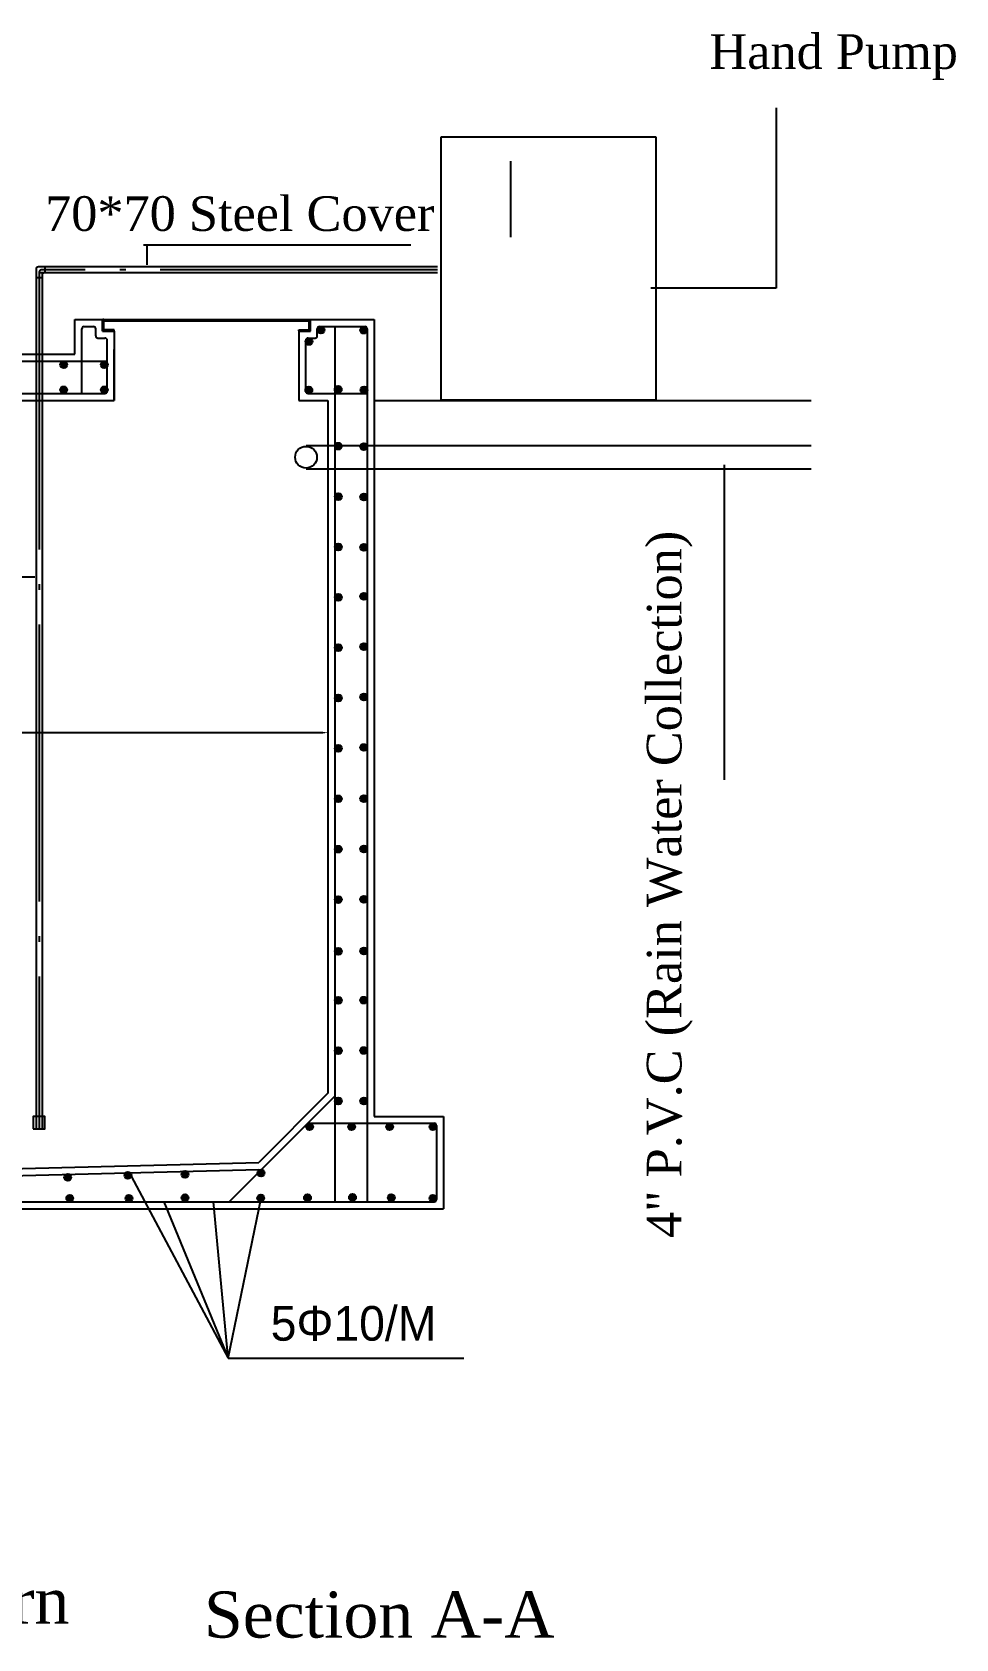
# Model space of a CAD drawing. Extents: x 17096 to 23129, y 9115 to 11168.
# Drawn here: x 20160 to 20560, y 9464 to 10159 of the extents above; entities that cross this region are included whole.
import ezdxf

# ---------------------------------------------------------------- set-up
doc = ezdxf.new("R2010")
doc.units = 0
doc.header["$LTSCALE"] = 5
doc.linetypes.add('ACAD_ISO04W100', pattern=[30.5, 24, -3, 0.5, -3])
doc.layers.get('0').update_dxf_attribs({"linetype": 'CONTINUOUS'})
doc.layers.get('DEFPOINTS').update_dxf_attribs({"linetype": 'CONTINUOUS'})
doc.styles.get("Standard").update_dxf_attribs({"font": 'times.ttf', "height": 15})
doc.styles.add('STYLE1', font='greekc.shx', dxfattribs={"height": 15})
doc.dimstyles.get("Standard").update_dxf_attribs({"dimtxt": 0.18, "dimasz": 0.18, "dimexe": 0.18, "dimexo": 0.0625, "dimgap": 0.09, "dimtad": 0, "dimtih": 1, "dimtoh": 1, "dimdec": 4, "dimzin": 0, "dimdsep": 46, "dimtxsty": 'Standard', "dimcen": 0.09, "dimadec": 0, "dimazin": 0, "dimtfac": 1, "dimtdec": 4, "dimtofl": 0, "dimtmove": 0, "dimatfit": 3, "dimfxl": 1, "dimtolj": 1, "dimtzin": 0, "dimarcsym": 0})
picture_1 = doc.add_image_def('image1.jpg', size_in_pixel=(167, 205))

# ---------------------------------------------------------------- blocks, each defined once
blk = doc.blocks.new('*D0')
at = {"color": 0, "linetype": 'ByBlock', "ltscale": 0.3, "transparency": 16777216}
for p, q in [((19828, 9861.17), (19828, 9854.89)), ((20288, 9861.17), (20288, 9854.89)), ((19830.5, 9856.14), (20285.5, 9856.14))]:
    blk.add_line(p, q, dxfattribs=at)
for points in [[(19830.5, 9856.56), (19830.5, 9855.72), (19828, 9856.14)], [(20285.5, 9856.56), (20285.5, 9855.72), (20288, 9856.14)]]:
    blk.add_solid(points, dxfattribs=at)
at = {"layer": 'DEFPOINTS', "color": 0, "linetype": 'ByBlock', "ltscale": 0.3, "transparency": 16777216}
for p in [(19828, 9861.79), (20288, 9861.79), (20288, 9856.14)]:
    blk.add_point(p, dxfattribs=at)
at = {"color": 0, "linetype": 'ByBlock', "ltscale": 0.3, "transparency": 16777216, "insert": (20058, 9864.4), "char_height": 15, "attachment_point": 5}
blk.add_mtext('\\A1;460', dxfattribs=at)

msp = doc.modelspace()

# ---------------------------------------------------------------- hatches: boundary and pattern name
at = {"linetype": 'Continuous', "ltscale": 0.3}
h = msp.add_hatch(color=256, dxfattribs=at)
edge = h.paths.add_edge_path()
edge.add_arc((20279.78723, 10025.51401), 1.5, 0, 360)
h = msp.add_hatch(color=256, dxfattribs=at)
edge = h.paths.add_edge_path()
edge.add_arc((20284.98984, 10030.51702), 1.5, 0, 360)
h = msp.add_hatch(color=256, dxfattribs=at)
edge = h.paths.add_edge_path()
edge.add_arc((20303.48796, 10030.4208), 1.5, 0, 360)
h = msp.add_hatch(color=256, dxfattribs=at)
edge = h.paths.add_edge_path()
edge.add_arc((20173.5713, 10015.5), 1.5, 0, 360)
h = msp.add_hatch(color=256, dxfattribs=at)
edge = h.paths.add_edge_path()
edge.add_arc((20191.14152, 10015.5), 1.5, 0, 360)
h = msp.add_hatch(color=256, dxfattribs=at)
edge = h.paths.add_edge_path()
edge.add_arc((20173.5713, 10004.58196), 1.5, 0, 360)
h = msp.add_hatch(color=256, dxfattribs=at)
edge = h.paths.add_edge_path()
edge.add_arc((20191.14152, 10004.58196), 1.5, 0, 360)
h = msp.add_hatch(color=256, dxfattribs=at)
edge = h.paths.add_edge_path()
edge.add_arc((20279.71821, 10004.47691), 1.5, 0, 360)
h = msp.add_hatch(color=256, dxfattribs=at)
edge = h.paths.add_edge_path()
edge.add_arc((20292.43861, 10004.77509), 1.5, 0, 360)
h = msp.add_hatch(color=256, dxfattribs=at)
edge = h.paths.add_edge_path()
edge.add_arc((20303.62341, 10004.47691), 1.5, 0, 360)
h = msp.add_hatch(color=256, dxfattribs=at)
edge = h.paths.add_edge_path()
edge.add_arc((20292.49688, 9980.1875), 1.5, 0, 360)
h = msp.add_hatch(color=256, dxfattribs=at)
edge = h.paths.add_edge_path()
edge.add_arc((20303.49688, 9980.03043), 1.5, 0, 360)
h = msp.add_hatch(color=256, dxfattribs=at)
edge = h.paths.add_edge_path()
edge.add_arc((20292.49688, 9958.375), 1.5, 0, 360)
h = msp.add_hatch(color=256, dxfattribs=at)
edge = h.paths.add_edge_path()
edge.add_arc((20303.49688, 9958.21793), 1.5, 0, 360)
h = msp.add_hatch(color=256, dxfattribs=at)
edge = h.paths.add_edge_path()
edge.add_arc((20292.49688, 9936.5625), 1.5, 0, 360)
h = msp.add_hatch(color=256, dxfattribs=at)
edge = h.paths.add_edge_path()
edge.add_arc((20303.49688, 9936.40543), 1.5, 0, 360)
h = msp.add_hatch(color=256, dxfattribs=at)
edge = h.paths.add_edge_path()
edge.add_arc((20292.49688, 9914.75), 1.5, 0, 360)
h = msp.add_hatch(color=256, dxfattribs=at)
edge = h.paths.add_edge_path()
edge.add_arc((20303.49688, 9915.16591), 1.5, 0, 360)
h = msp.add_hatch(color=256, dxfattribs=at)
edge = h.paths.add_edge_path()
edge.add_arc((20292.49688, 9892.9375), 1.5, 0, 360)
h = msp.add_hatch(color=256, dxfattribs=at)
edge = h.paths.add_edge_path()
edge.add_arc((20303.49688, 9893.35341), 1.5, 0, 360)
h = msp.add_hatch(color=256, dxfattribs=at)
edge = h.paths.add_edge_path()
edge.add_arc((20292.49688, 9871.125), 1.5, 0, 360)
h = msp.add_hatch(color=256, dxfattribs=at)
edge = h.paths.add_edge_path()
edge.add_arc((20303.49688, 9871.54091), 1.5, 0, 360)
h = msp.add_hatch(color=256, dxfattribs=at)
edge = h.paths.add_edge_path()
edge.add_arc((20292.49688, 9849.3125), 1.5, 0, 360)
h = msp.add_hatch(color=256, dxfattribs=at)
edge = h.paths.add_edge_path()
edge.add_arc((20303.49688, 9849.72841), 1.5, 0, 360)
h = msp.add_hatch(color=256, dxfattribs=at)
edge = h.paths.add_edge_path()
edge.add_arc((20292.49688, 9827.5), 1.5, 0, 360)
h = msp.add_hatch(color=256, dxfattribs=at)
edge = h.paths.add_edge_path()
edge.add_arc((20303.49688, 9827.59348), 1.5, 0, 360)
h = msp.add_hatch(color=256, dxfattribs=at)
edge = h.paths.add_edge_path()
edge.add_arc((20292.49688, 9805.6875), 1.5, 0, 360)
h = msp.add_hatch(color=256, dxfattribs=at)
edge = h.paths.add_edge_path()
edge.add_arc((20303.49688, 9805.78098), 1.5, 0, 360)
h = msp.add_hatch(color=256, dxfattribs=at)
edge = h.paths.add_edge_path()
edge.add_arc((20292.49688, 9783.875), 1.5, 0, 360)
h = msp.add_hatch(color=256, dxfattribs=at)
edge = h.paths.add_edge_path()
edge.add_arc((20303.49688, 9783.96848), 1.5, 0, 360)
h = msp.add_hatch(color=256, dxfattribs=at)
edge = h.paths.add_edge_path()
edge.add_arc((20292.49688, 9761.48619), 1.5, 0, 360)
h = msp.add_hatch(color=256, dxfattribs=at)
edge = h.paths.add_edge_path()
edge.add_arc((20303.49688, 9761.57967), 1.5, 0, 360)
h = msp.add_hatch(color=256, dxfattribs=at)
edge = h.paths.add_edge_path()
edge.add_arc((20292.49688, 9740.25), 1.5, 0, 360)
h = msp.add_hatch(color=256, dxfattribs=at)
edge = h.paths.add_edge_path()
edge.add_arc((20303.49688, 9740.31217), 1.5, 0, 360)
h = msp.add_hatch(color=256, dxfattribs=at)
edge = h.paths.add_edge_path()
edge.add_arc((20292.49688, 9718.4375), 1.5, 0, 360)
h = msp.add_hatch(color=256, dxfattribs=at)
edge = h.paths.add_edge_path()
edge.add_arc((20303.49688, 9718.49967), 1.5, 0, 360)
h = msp.add_hatch(color=256, dxfattribs=at)
edge = h.paths.add_edge_path()
edge.add_arc((20292.49688, 9696.625), 1.5, 0, 360)
h = msp.add_hatch(color=256, dxfattribs=at)
edge = h.paths.add_edge_path()
edge.add_arc((20303.49688, 9696.68717), 1.5, 0, 360)
h = msp.add_hatch(color=256, dxfattribs=at)
edge = h.paths.add_edge_path()
edge.add_arc((20280.07224, 9685.47414), 1.5, 0, 360)
h = msp.add_hatch(color=256, dxfattribs=at)
edge = h.paths.add_edge_path()
edge.add_arc((20298.24814, 9685.47414), 1.5, 0, 360)
h = msp.add_hatch(color=256, dxfattribs=at)
edge = h.paths.add_edge_path()
edge.add_arc((20314.72761, 9685.47414), 1.5, 0, 360)
h = msp.add_hatch(color=256, dxfattribs=at)
edge = h.paths.add_edge_path()
edge.add_arc((20333.47501, 9685.47414), 1.5, 0, 360)
h = msp.add_hatch(color=256, dxfattribs=at)
edge = h.paths.add_edge_path()
edge.add_arc((20175.28509, 9663.56709), 1.5, 0, 360)
h = msp.add_hatch(color=256, dxfattribs=at)
edge = h.paths.add_edge_path()
edge.add_arc((20201.36693, 9664.47303), 1.5, 0, 360)
h = msp.add_hatch(color=256, dxfattribs=at)
edge = h.paths.add_edge_path()
edge.add_arc((20226.08797, 9664.926), 1.5, 0, 360)
h = msp.add_hatch(color=256, dxfattribs=at)
edge = h.paths.add_edge_path()
edge.add_arc((20259.00666, 9665.47897), 1.5, 0, 360)
h = msp.add_hatch(color=256, dxfattribs=at)
edge = h.paths.add_edge_path()
edge.add_arc((20176.19229, 9654.50764), 1.5, 0, 360)
h = msp.add_hatch(color=256, dxfattribs=at)
edge = h.paths.add_edge_path()
edge.add_arc((20201.82052, 9654.50764), 1.5, 0, 360)
h = msp.add_hatch(color=256, dxfattribs=at)
edge = h.paths.add_edge_path()
edge.add_arc((20226.08797, 9654.73412), 1.5, 0, 360)
h = msp.add_hatch(color=256, dxfattribs=at)
edge = h.paths.add_edge_path()
edge.add_arc((20258.91624, 9654.63316), 1.5, 0, 360)
h = msp.add_hatch(color=256, dxfattribs=at)
edge = h.paths.add_edge_path()
edge.add_arc((20279.15701, 9654.7611), 1.5, 0, 360)
h = msp.add_hatch(color=256, dxfattribs=at)
edge = h.paths.add_edge_path()
edge.add_arc((20298.62915, 9654.88903), 1.5, 0, 360)
h = msp.add_hatch(color=256, dxfattribs=at)
edge = h.paths.add_edge_path()
edge.add_arc((20315.41107, 9654.7611), 1.5, 0, 360)
h = msp.add_hatch(color=256, dxfattribs=at)
edge = h.paths.add_edge_path()
edge.add_arc((20333.47405, 9654.50524), 1.5, 0, 360)

# ---------------------------------------------------------------- linework, layer by layer
at = {"color": 7, "linetype": 'Continuous', "ltscale": 0.3}
for p, q in [((20482.09518, 10126.63268), (20482.09518, 10048.66545)), ((20209.5242, 10067.31276), (20209.5242, 10058.7376)), ((20482.09518, 10048.66545), (20427.79981, 10048.66545))]:
    msp.add_line(p, q, dxfattribs=at)
at = {"linetype": 'Continuous', "ltscale": 0.3}
for p, q in [((20367.16893, 10070.65057), (20367.16893, 10103.61977)), ((20208.11511, 10067.31276), (20323.86793, 10067.31276)), ((20161.586, 10053.21788), (20164.186, 10053.21788)), ((20280.30071, 10035), (20307.99688, 10035)), ((20307.99688, 10035), (20307.99688, 9690)), ((20275.40071, 10030), (20275.40071, 10000)), ((20284.40071, 10032), (20303.99688, 10032)), ((20290.99688, 10032), (20290.99688, 9653)), ((20304.99688, 10031), (20304.99688, 9653)), ((20287.99688, 10000), (20287.99688, 9700)), ((20307.99688, 10000), (20457.99688, 10000)), ((20278.50313, 9980.43282), (20497.26839, 9980.43282)), ((20278.50313, 9970.43282), (20497.26839, 9970.43282)), ((20459.58575, 9972.13176), (20459.58575, 9835.71496)), ((20007.40457, 9923.66127), (20161.08918, 9923.66127)), ((20290.99688, 9698.75736), (20245.23952, 9653)), ((20287.99688, 9700), (20257.99688, 9670)), ((20334.99688, 9686), (20334.99688, 9654)), ((20337.99688, 9690), (20337.99688, 9650)), ((20082.99688, 9665.625), (20257.99688, 9670)), ((20086.97188, 9662.72344), (20258.07185, 9667.00094)), ((20202.74754, 9664.09004), (20244.81168, 9585.32838)), ((20216.94419, 9653), (20244.81168, 9585.32838)), ((20244.81168, 9585.32838), (20238.50205, 9653)), ((20244.81168, 9585.32838), (20259.00833, 9654.63864)), ((20244.81168, 9585.32838), (20346.81723, 9585.32838))]:
    msp.add_line(p, q, dxfattribs=at)
for p, q in [((20161.586, 10056.8), (20161.586, 9684.54955)), ((20335.40071, 10057.8), (20162.586, 10057.8)), ((20335.40071, 10055.2), (20162.93206, 10055.2)), ((20164.186, 10054.2), (20164.186, 9684.54955)), ((20165.386, 10057.8), (20165.386, 10055.1798)), ((20235.40071, 10057.8), (20235.40071, 10057.75394)), ((20178.40071, 10035), (20190.40071, 10035)), ((20178.40071, 10020), (20178.40071, 10035)), ((20183.40071, 10035), (20190.40071, 10035)), ((20190.40071, 10035), (20190.40071, 10030)), ((20190.40071, 10030), (20190.40071, 10035)), ((20190.90071, 10035), (20190.50071, 10035)), ((20190.50071, 10030.5), (20190.50071, 10035)), ((20190.90071, 10035), (20279.90071, 10035)), ((20190.90071, 10030.9), (20190.90071, 10035)), ((20190.90071, 10034.5), (20279.90071, 10034.5)), ((20279.90071, 10035), (20280.30071, 10035)), ((20279.90071, 10030.9), (20279.90071, 10035)), ((20280.30071, 10030.5), (20280.30071, 10035)), ((20280.40071, 10035), (20287.99688, 10035)), ((20280.40071, 10030), (20280.40071, 10035)), ((20181.40071, 10003), (20181.40071, 10031)), ((20182.40071, 10032), (20186.40071, 10032)), ((20187.40071, 10028), (20187.40071, 10031)), ((20188.40071, 10027), (20191.40071, 10027)), ((20190.40071, 10030), (20195.40071, 10030)), ((20195.40071, 10030.1), (20190.90071, 10030.1)), ((20195.40071, 10030.5), (20191.30071, 10030.5)), ((20192.40071, 10004), (20192.40071, 10026)), ((20195.40071, 10030.1), (20195.40071, 10030.5)), ((20195.40071, 10030), (20195.40071, 10000)), ((20275.40071, 10030.1), (20275.40071, 10030.5)), ((20275.40071, 10030.5), (20279.50071, 10030.5)), ((20275.40071, 10030.1), (20279.90071, 10030.1)), ((20275.40071, 10030), (20280.40071, 10030)), ((20278.40071, 10004), (20278.40071, 10026)), ((20279.40071, 10027), (20282.40071, 10027)), ((20283.40071, 10028), (20283.40071, 10031)), ((19807.99688, 10020), (20178.40071, 10020)), ((20195.40071, 10000), (20195.40071, 10022)), ((19811.99688, 10017), (20192.40071, 10017)), ((19825.99688, 10003), (20191.40071, 10003)), ((19827.99688, 10000), (20195.40071, 10000)), ((20275.40071, 10000), (20287.99688, 10000)), ((20279.40071, 10003), (20304.99688, 10003)), ((20279.23952, 9687), (20333.99688, 9687)), ((20307.99688, 9690), (20337.99688, 9690)), ((20095.99688, 9653), (20333.99688, 9653)), ((20097.99688, 9650), (20337.99688, 9650))]:
    msp.add_line(p, q)
at = {"linetype": 'ACAD_ISO04W100'}
for p, q in [((20162.886, 10055.5), (20162.886, 9684.54955)), ((20335.40071, 10056.5), (20163.886, 10056.5))]:
    msp.add_line(p, q, dxfattribs=at)
at = {"linetype": 'Continuous'}
msp.add_line((20457.99688, 10000), (20497.26839, 10000), dxfattribs=at)
msp.add_lwpolyline([(20160.33933, 9684.54955), (20165.32938, 9684.54955), (20165.32938, 9690), (20160.33933, 9690)], close=True, dxfattribs=at)
at = {"linetype": 'Continuous', "ltscale": 0.3}
for centre, radius in [((20279.78723, 10025.51401), 1.5), ((20284.98984, 10030.51702), 1.5), ((20303.48796, 10030.4208), 1.5), ((20173.5713, 10015.5), 1.5), ((20191.14152, 10015.5), 1.5), ((20173.5713, 10004.58196), 1.5), ((20191.14152, 10004.58196), 1.5), ((20279.71821, 10004.47691), 1.5), ((20292.43861, 10004.77509), 1.5), ((20303.62341, 10004.47691), 1.5), ((20278.50313, 9975.39978), 4.71578), ((20292.49688, 9980.1875), 1.5), ((20303.49688, 9980.03043), 1.5), ((20292.49688, 9958.375), 1.5), ((20303.49688, 9958.21793), 1.5), ((20292.49688, 9936.5625), 1.5), ((20303.49688, 9936.40543), 1.5), ((20292.49688, 9914.75), 1.5), ((20303.49688, 9915.16591), 1.5), ((20292.49688, 9892.9375), 1.5), ((20303.49688, 9893.35341), 1.5), ((20292.49688, 9871.125), 1.5), ((20303.49688, 9871.54091), 1.5), ((20292.49688, 9849.3125), 1.5), ((20303.49688, 9849.72841), 1.5), ((20292.49688, 9827.5), 1.5), ((20303.49688, 9827.59348), 1.5), ((20292.49688, 9805.6875), 1.5), ((20303.49688, 9805.78098), 1.5), ((20292.49688, 9783.875), 1.5), ((20303.49688, 9783.96848), 1.5), ((20292.49688, 9761.48619), 1.5), ((20303.49688, 9761.57967), 1.5), ((20292.49688, 9740.25), 1.5), ((20303.49688, 9740.31217), 1.5), ((20292.49688, 9718.4375), 1.5), ((20303.49688, 9718.49967), 1.5), ((20292.49688, 9696.625), 1.5), ((20303.49688, 9696.68717), 1.5), ((20280.07224, 9685.47414), 1.5), ((20298.24814, 9685.47414), 1.5), ((20314.72761, 9685.47414), 1.5), ((20333.47501, 9685.47414), 1.5), ((20175.28509, 9663.56709), 1.5), ((20201.36693, 9664.47303), 1.5), ((20226.08797, 9664.926), 1.5), ((20259.00666, 9665.47897), 1.5), ((20176.19229, 9654.50764), 1.5), ((20201.82052, 9654.50764), 1.5), ((20226.08797, 9654.73412), 1.5), ((20258.91624, 9654.63316), 1.5), ((20279.15701, 9654.7611), 1.5), ((20298.62915, 9654.88903), 1.5), ((20315.41107, 9654.7611), 1.5), ((20333.47405, 9654.50524), 1.5)]:
    msp.add_circle(centre, radius, dxfattribs=at)
for centre, radius, start, end in [((20162.586, 10056.8), 1, 90, 180), ((20165.186, 10054.2), 1, 90, 180), ((20182.40071, 10031), 1, 90, 180), ((20186.40071, 10031), 1, 360, 90), ((20188.40071, 10028), 1, 180, 270), ((20190.90071, 10030.5), 0.4, 180, 270), ((20191.30071, 10030.9), 0.4, 180, 270), ((20191.40071, 10026), 1, 0, 90), ((20279.40071, 10026), 1, 90, 180), ((20279.50071, 10030.9), 0.4, 270, 360), ((20279.90071, 10030.5), 0.4, 270, 360), ((20282.40071, 10028), 1, 270, 360), ((20191.40071, 10004), 1, 270, 0), ((20279.40071, 10004), 1, 180, 270)]:
    msp.add_arc(centre, radius, start, end)
at = {"linetype": 'ACAD_ISO04W100'}
msp.add_arc((20163.886, 10055.5), 1, 90, 180, dxfattribs=at)
at = {"linetype": 'Continuous'}
msp.add_arc((20284.40071, 10031), 1, 90, 180, dxfattribs=at)
at = {"linetype": 'Continuous', "ltscale": 0.3}
for centre, start, end in [((20303.99688, 10031), 0, 90), ((20333.99688, 9686), 0, 90), ((20333.99688, 9654), 270, 0)]:
    msp.add_arc(centre, 1, start, end, dxfattribs=at)
for p in [(20173.38052, 10015.5), (20173.5713, 10015.5), (20191.14152, 10015.5), (20173.38052, 10004.58196), (20173.5713, 10004.58196), (20191.40071, 10003), (20292.49688, 9980.1875), (20303.49688, 9958.21793), (20303.49688, 9958.21793), (20303.49688, 9936.40543), (20303.49688, 9936.40543), (20303.49688, 9915.16591), (20303.49688, 9915.16591), (20303.49688, 9893.35341), (20303.49688, 9893.35341), (20303.49688, 9871.54091), (20303.49688, 9871.54091), (20303.49688, 9849.72841), (20303.49688, 9849.72841), (20303.49688, 9827.59348), (20303.49688, 9827.59348)]:
    msp.add_point(p, dxfattribs=at)

# ---------------------------------------------------------------- texts
for s, height, p in [('Hand Pump', 15, (20453.25077, 10143.58208)), ('70*70 Steel Cover', 15, (20165.47832, 10073.40717)), ('Rectangular Shape Cistern', 20, (19853.90085, 9470.33127)), ('Section A-A', 20, (20234.3257, 9464.28881))]:
    msp.add_text(s, height=height, dxfattribs=at).set_placement(p)
msp.add_text('4" P.V.C (Rain Water Collection)', height=15, rotation=90, dxfattribs=at).set_placement((20441.10778, 9637.32985))
at = {"linetype": 'Continuous', "ltscale": 0.3, "style": 'STYLE1'}
msp.add_text('5F10/M', height=15, dxfattribs=at).set_placement((20263.20672, 9592.85764))

# ---------------------------------------------------------------- dimensions: what is measured, and where the dimension line sits
at = {"linetype": 'Continuous', "ltscale": 0.3}
dim = msp.add_linear_dim(base=(20287.99688, 9856.14167), p1=(19827.99688, 9861.79164), p2=(20287.99688, 9861.79164), dimstyle='Standard', override={"dimtxt": 2.5, "dimasz": 2.5, "dimexe": 1.25, "dimexo": 0.625, "dimgap": 0.625, "dimtad": 1, "dimtih": 0, "dimtoh": 0, "dimzin": 8, "dimlunit": 6, "dimcen": 2.5, "dimtofl": 1}, dxfattribs=at)
dim.commit()
dim.dimension.update_dxf_attribs({"geometry": '*D0', "text_midpoint": (20057.99688, 9864.39644)})

# ---------------------------------------------------------------- pictures from other files: only their frames are drawn
at = {"color": 7, "linetype": 'Continuous', "ltscale": 0.3}
image = msp.add_image(picture_1, insert=(20337.02473, 10000.04476), size_in_units=(92.97609, 114.13232), dxfattribs=at)
image.dxf.flags = 7

doc.saveas('drawing.dxf')
